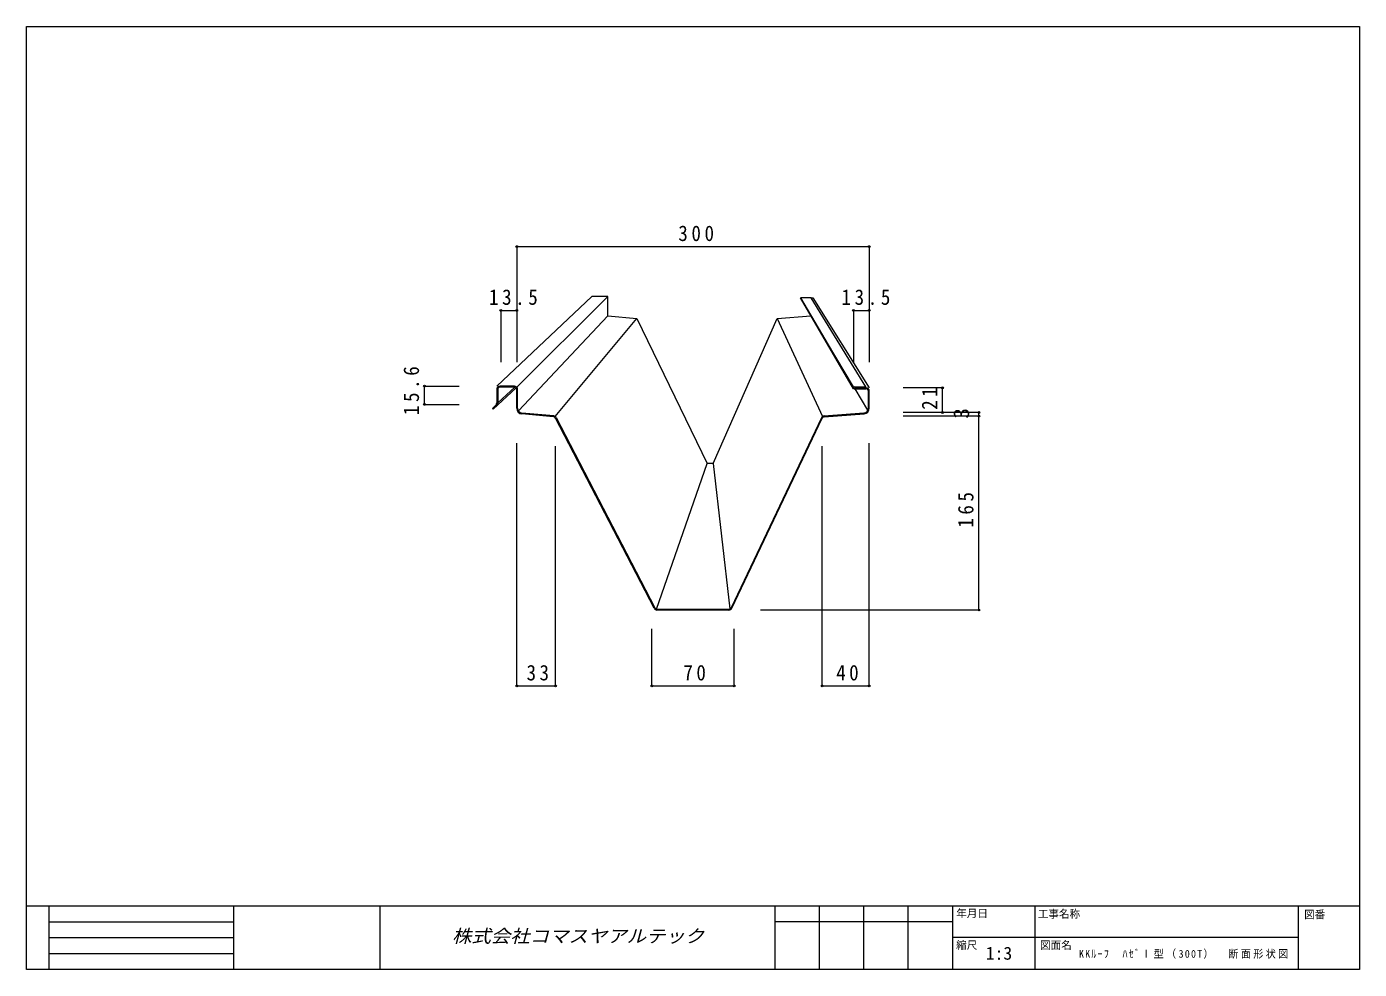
# Model space of a CAD drawing. Units: millimetres, scale not verified. Extents: x -567 to 567, y -401 to 401.
import ezdxf
from ezdxf.enums import TextEntityAlignment as Align

# ---------------------------------------------------------------- set-up
doc = ezdxf.new("R2010")
doc.units = ezdxf.units.MM
doc.header["$LTSCALE"] = 3
doc.header["$PDMODE"] = 32
doc.header["$PDSIZE"] = 1.5
doc.layers.add('0-0_0', color=4, linetype='Continuous', lineweight=18)
doc.layers.add('0-3_LAYER004', color=7, linetype='Continuous', lineweight=18)
doc.styles.add('HG丸ｺﾞｼｯｸM-PRO', font='')
doc.styles.add('ＭＳ ゴシック', font='')
doc.styles.get('HG丸ｺﾞｼｯｸM-PRO').set_extended_font_data('HG丸ｺﾞｼｯｸM-PRO')
doc.styles.get('ＭＳ ゴシック').set_extended_font_data('MS Gothic')

msp = doc.modelspace()

# ---------------------------------------------------------------- linework, layer by layer
at = {"layer": '0-0_0'}
for p, q in [((-150, 213.878), (-150, 115.554)), ((-150, 213.878), (150, 213.878)), ((150, 213.878), (150, 115.554)), ((-163.5, 159.598), (-163.5, 115.554)), ((-163.5, 159.598), (-150, 159.598)), ((-150, 159.598), (-150, 115.554)), ((136.5, 159.598), (150, 159.598)), ((136.5, 159.598), (136.5, 115.554)), ((150, 159.598), (150, 115.554)), ((-228.459, 95.207), (-199.103, 95.207)), ((-228.459, 79.607), (-228.459, 95.207)), ((212.346, 93.707), (178.813, 93.707)), ((212.346, 72.707), (212.346, 93.707)), ((-228.459, 79.607), (-199.103, 79.607)), ((212.346, 72.707), (178.813, 72.707)), ((243.34, 72.707), (178.813, 72.707)), ((243.34, 69.707), (178.813, 69.707)), ((243.34, 69.707), (243.34, 72.707)), ((243.34, -95.293), (243.34, 69.707)), ((-150, -159.878), (-150, 46.609)), ((150, -159.878), (150, 46.641)), ((-117, -159.878), (-117, 44.152)), ((110, -159.878), (110, 44.101)), ((243.34, -95.293), (57.353, -95.293)), ((-35, -159.878), (-35, -111.303)), ((35, -159.878), (35, -111.303)), ((-150, -159.878), (-117, -159.878)), ((-35, -159.878), (35, -159.878)), ((110, -159.878), (150, -159.878))]:
    msp.add_line(p, q, dxfattribs=at)
at = {"layer": '0-0_0', "color": 7}
for p, q in [((-167, 95.207), (-85.952, 171.289)), ((-72.597, 171.289), (-150.023, 94.389)), ((136.5, 94.507), (91.484, 170.398)), ((91.484, 170.28), (136.5, 93.707)), ((136.5, 92.907), (91.484, 170.162)), ((-148.606, 74.19), (-72.597, 155.045)), ((-117.252, 69.403), (-47.901, 152.8)), ((-72.597, 155.045), (-47.901, 152.8)), ((-47.901, 152.8), (11.933, 29.32)), ((17.057, 29.32), (71.652, 152.8)), ((71.652, 152.8), (100.347, 154.952)), ((71.652, 152.8), (110.186, 69.303)), ((-150.533, 93.766), (-169.97, 75.506)), ((-166.2, 80.932), (-151.724, 94.388)), ((148.835, 74.688), (138.123, 92.907)), ((-31.199, -94.43), (11.933, 29.32)), ((17.057, 29.32), (11.933, 29.32)), ((17.057, 29.32), (31.397, -94.403)), ((-391.077, -346.95), (-391.077, -400.95))]:
    msp.add_line(p, q, dxfattribs=at)
at = {"layer": '0-0_0', "color": 5}
for p, q in [((-167, 92.407), (-167, 80.932)), ((-166.2, 92.407), (-166.2, 80.932)), ((-152, 95.207), (-164.2, 95.207)), ((-152, 94.407), (-164.2, 94.407)), ((-150, 76.287), (-150, 92.407)), ((-149.2, 76.287), (-149.2, 92.407)), ((136.5, 93.407), (136.5, 94.007)), ((137, 94.507), (147.2, 94.507)), ((137, 92.907), (147.2, 92.907)), ((147.2, 93.707), (137.3, 93.707)), ((147.2, 93.707), (147.2, 94.507)), ((149.2, 76.358), (149.2, 90.907)), ((150, 76.358), (150, 90.907)), ((-167.937, 78.67), (-170.536, 76.071)), ((-170.536, 76.071), (-169.97, 75.506)), ((-167.372, 78.104), (-169.97, 75.506)), ((-118.6, 69.049), (-145.635, 71.507)), ((-118.527, 69.846), (-145.562, 72.303)), ((-116.295, 68.345), (-32.474, -93.413)), ((109.302, 68.239), (32.423, -93.352)), ((111.621, 69.828), (145.499, 72.369)), ((111.681, 69.031), (145.559, 71.571)), ((-33.184, -93.781), (-117.005, 67.977)), ((33.146, -93.696), (110.024, 67.895)), ((-30.698, -94.493), (30.617, -94.493)), ((30.617, -95.293), (-30.698, -95.293))]:
    msp.add_line(p, q, dxfattribs=at)
at = {"layer": '0-0_0', "color": 7}
for points in [[(-72.597, 155.045), (-72.597, 171.289), (-85.952, 171.289)], [(147.2, 94.507), (100.43, 170.398), (91.484, 170.398), (91.484, 170.162)], [(100.503, 170.28), (101.889, 170.28), (150, 93.707)]]:
    msp.add_lwpolyline(points, dxfattribs=at)
at = {"layer": '0-0_0', "color": 5}
for centre, radius, start, end in [((-164.2, 92.407), 2.8, 90, 180), ((-164.2, 92.407), 2, 90, 180), ((-152, 92.407), 2.8, 0, 90), ((-152, 92.407), 2, 0, 90), ((137, 94.007), 0.5, 90, 180), ((137, 93.407), 0.5, 180, 270), ((147.2, 90.907), 2.8, 0, 90), ((147.2, 90.907), 2, 0, 90), ((-170.2, 80.932), 3.2, 315, 0), ((-170.2, 80.932), 4, 315, 0), ((-145.2, 76.287), 4.8, 180, 264.80557), ((-145.2, 76.287), 4, 180, 264.80557), ((-118.781, 67.057), 2, 27.39237, 84.80557), ((-118.781, 67.057), 2.8, 27.39237, 84.80557), ((111.83, 67.036), 2.8, 94.28915, 154.55688), ((111.83, 67.036), 2, 94.28915, 154.55688), ((145.2, 76.358), 4, 274.28915, 0), ((145.2, 76.358), 4.8, 274.28915, 0), ((-30.698, -92.493), 2.8, 207.39237, 270), ((-30.698, -92.493), 2, 207.39237, 270), ((30.617, -92.493), 2, 270, 334.55688), ((30.617, -92.493), 2.8, 270, 334.55688)]:
    msp.add_arc(centre, radius, start, end, dxfattribs=at)
at = {"layer": '0-0_0'}
for p in [(-150, 213.878), (150, 213.878), (-163.5, 159.598), (-150, 159.598), (136.5, 159.598), (150, 159.598), (-228.459, 95.207), (212.346, 93.707), (-228.459, 79.607), (212.346, 72.707), (243.34, 72.707), (243.34, 69.707), (243.34, -95.293), (-150, -159.878), (-117, -159.878), (-35, -159.878), (35, -159.878), (110, -159.878), (150, -159.878)]:
    msp.add_point(p, dxfattribs=at)
at = {"layer": '0-3_LAYER004'}
for p, q in [((-567, -346.95), (567, -346.95)), ((-548.1, -346.95), (-548.1, -400.95)), ((-266.54, -346.95), (-266.54, -400.95)), ((69.525, -346.95), (69.525, -400.95)), ((107.325, -346.95), (107.325, -400.95)), ((145.125, -346.95), (145.125, -400.95)), ((182.925, -346.95), (182.925, -400.95)), ((220.725, -346.95), (220.725, -400.95)), ((290.925, -346.95), (290.925, -400.95)), ((514.857, -346.95), (514.857, -400.95)), ((-548.1, -360.45), (-391.077, -360.45)), ((220.725, -360.45), (69.525, -360.45)), ((-548.1, -373.95), (-391.077, -373.95)), ((514.857, -373.95), (220.725, -373.95)), ((-548.1, -387.45), (-391.077, -387.45))]:
    msp.add_line(p, q, dxfattribs=at)
msp.add_lwpolyline([(-567, 400.95), (567, 400.95), (567, -400.95), (-567, -400.95)], close=True, dxfattribs=at)

# ---------------------------------------------------------------- texts
at = {"layer": '0-0_0', "color": 7, "style": 'ＭＳ ゴシック'}
msp.add_text('3', height=13.2, rotation=90, dxfattribs=at).set_placement((238.84, 67.457), align=Align.BOTTOM_LEFT)
at = {"layer": '0-0_0', "color": 3, "style": 'HG丸ｺﾞｼｯｸM-PRO', "oblique": 15, "width": 1.1}
msp.add_text('株式会社コマスヤアルテック', height=11, dxfattribs=at).set_placement((-205.007, -381.45), align=Align.BOTTOM_LEFT)
at = {"layer": '0-0_0', "color": 7, "attachment_point": 7, "style": 'ＭＳ ゴシック'}
for s, insert, char_height in [('\\T1.38;\\W0.9;300', (-12.5, 218.378), 13.2), ('\\T1.38;\\W0.9;13.5', (-173.625, 164.098), 13.2), ('\\T1.38;\\W0.9;13.5', (126.375, 164.098), 13.2), ('\\T1.36;\\W0.9;33', (-141.625, -155.378), 13.2), ('\\T1.36;\\W0.9;70', (-8.125, -155.378), 13.2), ('\\T1.36;\\W0.9;40', (121.875, -155.378), 13.2), ('\\T1.24;\\W0.95;KKﾙｰﾌ\u3000ﾊｾﾞⅠ型（300T）\u3000断面形状図', (328.387, -391.95), 6.598)]:
    msp.add_mtext(s, dxfattribs=dict(at, insert=insert, char_height=char_height))
at = {"layer": '0-0_0', "color": 7, "char_height": 13.2, "attachment_point": 7, "rotation": 90, "style": 'ＭＳ ゴシック'}
for s, insert in [('\\T1.38;\\W0.9;15.6', (-232.959, 70.532)), ('\\T1.36;\\W0.9;21', (207.846, 75.082)), ('\\T1.38;\\W0.9;165', (238.84, -25.293))]:
    msp.add_mtext(s, dxfattribs=dict(at, insert=insert))
at = {"layer": '0-3_LAYER004', "style": 'ＭＳ ゴシック'}
for s, height, p in [('年月日', 6.598, (224, -358.65)), ('工事名称', 6.598, (293.4, -359.05)), ('図番', 6.598, (520, -359.55)), ('縮尺', 6.598, (223.9, -385.65)), ('1:3', 11, (249.15, -396.05)), ('図面名', 6.598, (295.3, -385.65))]:
    msp.add_text(s, height=height, dxfattribs=at).set_placement(p, align=Align.BOTTOM_LEFT)

doc.saveas('drawing.dxf')
